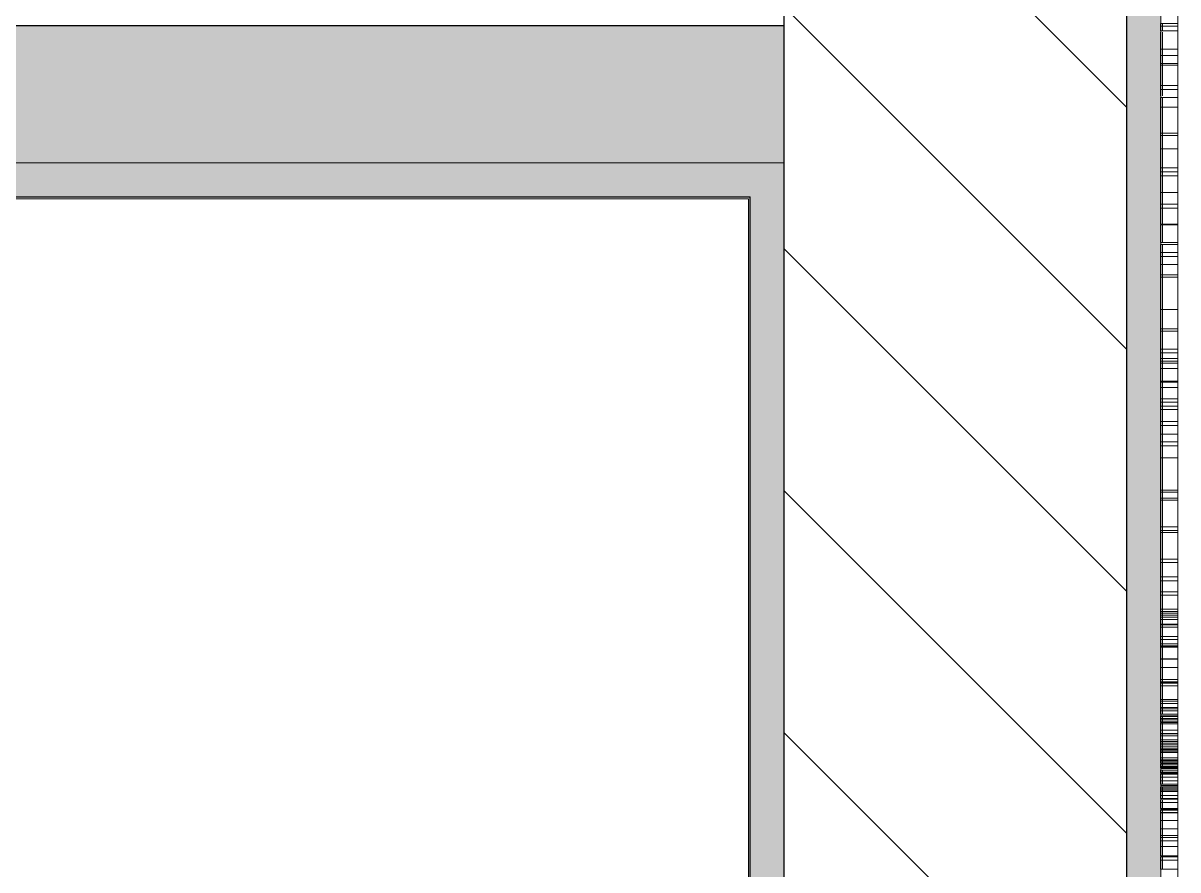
# Model space of a CAD drawing. Header units: millimetres. Extents: x 855 to 48623, y -2192 to 8255.
# Drawn here: x 14827 to 15502, y 6687 to 7182 of the extents above; entities that cross this region are included whole.
import ezdxf

# ---------------------------------------------------------------- set-up
doc = ezdxf.new("R2010")
doc.units = ezdxf.units.MM
doc.layers.add('A-WALL', color=7, linetype='Continuous', lineweight=9)
doc.layers.add('I-WALL', color=7, linetype='Continuous', lineweight=9)
for name, color, linetype, lineweight, true_color in [('A-WALL-2', 7, 'Continuous', 25, 0x3c3c3c), ('A-WALL-FNSH-1', 7, 'Continuous', 13, 0x3c3c3c), ('I-FURN-1', 7, 'Continuous', 9, 0xf0f0f0)]:
    doc.layers.add(name, color=color, linetype=linetype, lineweight=lineweight, true_color=true_color)
pattern_1 = [(0, (-15437.77, 0), (121.92, 30.48), [10.058, -81.382, 10.058, -81.382, -487.68]), (0, (-15437.77, 0), (121.92, 30.48), [-182.88, 10.058, -172.822, 10.058, -81.382, -213.36]), (0, (-15437.77, 0), (121.92, 30.48), [-457.2, 10.058, -50.902, 10.058, -142.342]), (120, (-15392.05, 15.24), (-87.356454, 90.345817), [10.058, -81.382, 10.058, -81.382, -487.68]), (120, (-15392.05, 15.24), (-87.356454, 90.345817), [-182.88, 10.058, -172.822, 10.058, -81.382, -213.36]), (120, (-15392.05, 15.24), (-87.356454, 90.345817), [-457.2, 10.058, -50.902, 10.058, -142.342]), (240, (-15376.81, 76.2), (-34.563546, -120.825817), [10.058, -81.382, 10.058, -81.382, -487.68]), (240, (-15376.81, 76.2), (-34.563546, -120.825817), [-182.88, 10.058, -172.822, 10.058, -81.382, -213.36]), (240, (-15376.81, 76.2), (-34.563546, -120.825817), [-457.2, 10.058, -50.902, 10.058, -142.342])]

# ---------------------------------------------------------------- blocks, each defined once
blk = doc.blocks.new('Надпись в вестибюле_2 - Надпись в вестибюле_2-32623903-План разверток пом_ 2_03_ Этаж 2')
at = {"layer": 'I-FURN-1'}
for p, q in [((219.18, 0), (238.02, 0)), ((238.02, 0), (219.18, 0)), ((238.02, 0), (245.26, 0)), ((245.26, 0), (238.02, 0)), ((238.02, 0), (261.64, 0)), ((261.64, 0), (238.02, 0)), ((238.02, 0), (261.64, 0)), ((261.64, 0), (238.02, 0)), ((251.28, 0), (238.02, 0)), ((238.02, 0), (254.61, 0)), ((243.33, 0), (238.02, 0)), ((238.02, 0), (245.26, 0)), ((238.02, 0), (238.02, -10)), ((238.02, 0), (238.02, -10)), ((256.62, 0), (243.33, 0)), ((243.33, 0), (243.33, -10)), ((245.26, 0), (257.76, 0)), ((245.26, 0), (245.26, -10)), ((245.86, 0), (261.64, 0)), ((261.64, 0), (245.86, 0)), ((245.86, 0), (245.86, -10)), ((261.64, 0), (251.28, 0)), ((251.28, 0), (251.28, -10)), ((254.61, 0), (261.64, 0)), ((254.61, 0), (254.61, -10)), ((261.64, 0), (256.62, 0)), ((256.62, 0), (256.62, -10)), ((257.76, 0), (261.64, 0)), ((257.76, 0), (257.76, -10)), ((261.64, 0), (266.54, 0)), ((266.54, 0), (261.64, 0)), ((261.64, 0), (270.98, 0)), ((270.98, 0), (261.64, 0)), ((261.64, 0), (270.98, 0)), ((270.98, 0), (261.64, 0)), ((270.98, 0), (261.64, 0)), ((261.64, 0), (270.98, 0)), ((270.98, 0), (261.64, 0)), ((261.64, 0), (270.98, 0)), ((270.98, 0), (261.64, 0)), ((261.64, 0), (270.98, 0)), ((261.64, 0), (261.64, -10)), ((266.54, 0), (266.54, -10)), ((270.98, 0), (272.52, 0)), ((272.52, 0), (270.98, 0)), ((283.53, 0), (270.98, 0)), ((270.98, 0), (286.76, 0)), ((272.52, 0), (270.98, 0)), ((270.98, 0), (272.52, 0)), ((270.98, -10), (270.98, 0)), ((271.25, 0), (272.52, 0)), ((272.52, 0), (271.25, 0)), ((271.25, 0), (272.52, 0)), ((272.52, 0), (271.25, 0)), ((272.52, 0), (271.25, 0)), ((271.25, 0), (272.52, 0)), ((271.25, 0), (271.25, -10)), ((272.52, 0), (277.14, 0)), ((272.52, 0), (272.52, -10)), ((272.8, 0), (272.8, -10)), ((273.01, -10), (273.01, 0)), ((273.13, 0), (273.13, -10)), ((273.53, 0), (286.76, 0)), ((286.76, 0), (273.53, 0)), ((273.53, 0), (286.76, 0)), ((286.76, 0), (273.53, 0)), ((286.76, 0), (273.53, 0)), ((273.53, 0), (289.82, 0)), ((286.76, 0), (273.53, 0)), ((273.53, 0), (286.76, 0)), ((273.53, 0), (273.53, -10)), ((281.19, 0), (273.53, 0)), ((273.53, 0), (273.53, -10)), ((277.13, 0), (277.13, -10)), ((279.11, 0), (277.14, 0)), ((277.14, 0), (279.36, 0)), ((277.14, 0), (284.35, 0)), ((277.14, 0), (277.14, -10)), ((279.11, 0), (279.11, -10)), ((280.83, 0), (279.36, 0)), ((279.36, 0), (286.05, 0)), ((279.36, 0), (279.36, -10)), ((289.82, 0), (281.19, 0)), ((281.19, 0), (281.19, -10)), ((283.53, -10), (283.53, 0)), ((289.82, 0), (284.35, 0)), ((284.35, 0), (293.63, 0)), ((284.35, 0), (284.35, -10)), ((285.02, 0), (285.02, -10)), ((286.05, 0), (286.05, -10)), ((286.76, 0), (289.82, 0)), ((286.76, 0), (286.76, -10)), ((289.82, 0), (286.83, 0)), ((286.83, 0), (286.83, -10)), ((286.97, 0), (289.82, 0)), ((289.82, 0), (286.97, 0)), ((289.82, 0), (286.97, 0)), ((286.97, 0), (289.82, 0)), ((286.97, 0), (286.97, -10)), ((287.74, 0), (289.82, 0)), ((287.74, 0), (289.82, 0)), ((289.82, 0), (287.74, 0)), ((287.74, 0), (287.74, -10)), ((287.74, 0), (287.74, -10)), ((289.82, 0), (293.63, 0)), ((289.82, 0), (293.63, 0)), ((293.63, 0), (289.82, 0)), ((289.82, 0), (293.63, 0)), ((293.63, 0), (289.82, 0)), ((293.63, 0), (289.82, 0)), ((289.82, 0), (293.63, 0)), ((293.63, 0), (289.82, 0)), ((289.82, 0), (293.63, 0)), ((293.63, 0), (289.82, 0)), ((289.82, 0), (293.63, 0)), ((293.63, 0), (289.82, 0)), ((291.81, 0), (289.82, 0)), ((289.82, 0), (293.63, 0)), ((289.82, 0), (289.82, -10)), ((297.78, 0), (291.81, 0)), ((291.81, 0), (291.81, -10)), ((293.63, 0), (323.77, 0)), ((293.63, 0), (293.63, -10)), ((293.68, 0), (293.68, -10)), ((302.03, 0), (293.99, 0)), ((293.99, 0), (302.03, 0)), ((293.99, 0), (306.21, 0)), ((293.99, 0), (293.99, -10)), ((294.18, 0), (296.86, 0)), ((294.18, 0), (299.57, 0)), ((299.57, 0), (294.18, 0)), ((294.18, 0), (311.26, 0)), ((298.25, 0), (294.18, 0)), ((294.18, 0), (300.08, 0)), ((294.18, 0), (294.18, -10)), ((312.74, 0), (294.18, 0)), ((294.18, 0), (294.18, -10)), ((312.57, 0), (294.65, 0)), ((294.65, 0), (294.65, -10)), ((294.72, 0), (294.72, -10)), ((295.97, 0), (295.97, -10)), ((296.86, 0), (299.57, 0)), ((299.57, 0), (296.86, 0)), ((296.86, 0), (296.86, -10)), ((297.39, 0), (299.57, 0)), ((297.39, 0), (297.39, -10)), ((308.06, 0), (297.78, 0)), ((297.78, 0), (297.78, -10)), ((306.21, 0), (298.25, 0)), ((298.25, 0), (298.25, -10)), ((299.57, 0), (299.57, -10)), ((299.57, 0), (299.57, -10)), ((300.08, 0), (306.21, 0)), ((300.08, 0), (306.21, 0)), ((306.21, 0), (300.08, 0)), ((312.74, 0), (300.08, 0)), ((300.08, 0), (312.74, 0)), ((300.08, 0), (309.97, 0)), ((300.08, 0), (300.08, -10)), ((306.21, 0), (300.77, 0)), ((300.77, 0), (300.77, -10)), ((301.65, 0), (301.65, -10)), ((302.03, 0), (312.74, 0)), ((302.03, 0), (302.03, -10)), ((312.74, 0), (303.14, 0)), ((303.14, 0), (303.14, -10)), ((306.21, 0), (327.71, 0)), ((306.21, 0), (306.21, -10)), ((306.58, 0), (311.26, 0)), ((306.58, 0), (306.58, -10)), ((306.58, 0), (306.58, -10)), ((312.74, 0), (307.18, 0)), ((307.18, 0), (307.18, -10)), ((311.26, 0), (307.33, 0)), ((307.33, 0), (307.33, -10)), ((308.02, 0), (308.02, -10)), ((322.96, 0), (308.06, 0)), ((308.06, 0), (308.06, -10)), ((308.92, 0), (308.92, -10)), ((309.97, 0), (312.74, 0)), ((309.97, 0), (309.97, -10)), ((311.26, 0), (312.74, 0)), ((311.26, 0), (311.26, -10)), ((311.42, 0), (312.74, 0)), ((312.74, 0), (311.42, 0)), ((311.42, 0), (311.42, -10)), ((312.57, 0), (312.57, -10)), ((312.74, 0), (323.77, 0)), ((317.42, 0), (312.74, 0)), ((323.77, 0), (312.74, 0)), ((312.74, 0), (323.77, 0)), ((323.77, 0), (312.74, 0)), ((312.74, 0), (323.77, 0)), ((312.74, 0), (316.06, 0)), ((317.3, 0), (312.74, 0)), ((312.74, 0), (312.74, -10)), ((323.77, 0), (313.71, 0)), ((313.71, 0), (313.71, -10)), ((316.06, 0), (323.77, 0)), ((316.06, -10), (316.06, 0)), ((327.25, 0), (317.3, 0)), ((317.3, 0), (317.3, -10)), ((323.77, 0), (317.42, 0)), ((317.42, 0), (317.42, -10)), ((319.35, 0), (319.35, -10)), ((322.96, 0), (322.96, -10)), ((323.77, 0), (388.7, 0)), ((369.87, 0), (323.77, 0)), ((323.77, 0), (323.77, -10)), ((324.22, 0), (327.71, 0)), ((327.71, 0), (324.22, 0)), ((332.54, 0), (324.22, 0)), ((324.22, 0), (332.54, 0)), ((324.22, 0), (332.54, 0)), ((326.2, 0), (324.22, 0)), ((324.22, 0), (332.54, 0)), ((332.54, 0), (324.22, 0)), ((324.22, 0), (324.22, -10)), ((325.37, 0), (325.37, -10)), ((332.54, 0), (326.2, 0)), ((326.2, 0), (326.2, -10)), ((327.25, 0), (327.25, -10)), ((336.21, 0), (327.71, 0)), ((327.71, 0), (369.87, 0)), ((327.71, 0), (327.71, -10)), ((328.69, 0), (332.54, 0)), ((330.71, 0), (328.69, 0)), ((328.69, 0), (328.69, -10)), ((332.54, 0), (330.71, 0)), ((330.71, 0), (330.71, -10)), ((331.85, 0), (331.85, -10)), ((332.54, 0), (334.9, 0)), ((334.9, 0), (332.54, 0)), ((334.9, 0), (332.54, 0)), ((332.54, 0), (334.9, 0)), ((332.54, 0), (334.9, 0)), ((334.9, 0), (332.54, 0)), ((332.54, 0), (332.54, -10)), ((334.9, 0), (337.18, 0)), ((337.18, 0), (334.9, 0)), ((349.01, 0), (334.9, 0)), ((334.9, 0), (360.79, 0)), ((334.9, 0), (334.9, -10)), ((347.13, 0), (336.21, 0)), ((336.21, 0), (336.21, -10)), ((337.18, 0), (347.62, 0)), ((346.88, 0), (337.18, 0)), ((337.18, 0), (356.02, 0)), ((356.02, 0), (337.18, 0)), ((337.18, -10), (337.18, 0)), ((337.18, 0), (337.18, -10)), ((345.34, 0), (345.34, -10)), ((346.88, 0), (346.88, -10)), ((369.87, 0), (347.13, 0)), ((347.13, 0), (347.13, -10)), ((347.21, 0), (347.21, -10)), ((347.62, 0), (360.79, 0)), ((360.79, 0), (347.62, 0)), ((347.62, 0), (347.62, -10)), ((360.79, 0), (349.01, 0)), ((349.01, -10), (349.01, 0)), ((349.01, 0), (349.01, -10)), ((356.02, 0), (360.79, 0)), ((360.79, 0), (356.02, 0)), ((356.02, 0), (356.02, -10)), ((356.02, 0), (356.02, -10)), ((356.02, 0), (356.02, -10)), ((356.02, 0), (356.02, -10)), ((360.79, 0), (368.27, 0)), ((360.79, 0), (369.87, 0)), ((369.87, 0), (360.79, 0)), ((360.79, 0), (369.87, 0)), ((367.85, 0), (360.79, 0)), ((360.79, 0), (369.87, 0)), ((369.87, 0), (360.79, 0)), ((360.79, -10), (360.79, 0)), ((360.79, 0), (360.79, -10)), ((369.87, 0), (360.92, 0)), ((360.92, 0), (360.92, -10)), ((361.06, 0), (361.06, -10)), ((369.87, 0), (367.85, 0)), ((367.85, 0), (367.85, -10)), ((367.85, 0), (367.85, -10)), ((368.27, 0), (369.87, 0)), ((368.27, 0), (368.27, -10)), ((368.74, 0), (368.74, -10)), ((369.87, 0), (385.35, 0)), ((372.34, 0), (369.87, 0)), ((369.87, 0), (388.7, 0)), ((388.7, 0), (369.87, 0)), ((369.87, 0), (388.7, 0)), ((388.7, 0), (369.87, 0)), ((369.87, 0), (379.63, 0)), ((380.99, 0), (369.87, 0)), ((388.7, 0), (369.87, 0)), ((369.87, 0), (369.87, -10)), ((369.87, 0), (369.87, -10)), ((369.87, -10), (369.87, 0)), ((369.87, 0), (369.87, -10)), ((381.26, 0), (372.34, 0)), ((372.34, 0), (372.34, -10)), ((374.16, 0), (374.16, -10)), ((379.63, 0), (388.7, 0)), ((379.63, 0), (379.63, -10)), ((379.63, 0), (379.63, -10)), ((388.7, 0), (380.99, 0)), ((380.99, 0), (380.99, -10)), ((387.79, 0), (381.26, 0)), ((381.26, 0), (381.26, -10)), ((384.05, 0), (384.05, -10)), ((385.35, 0), (388.7, 0)), ((385.35, 0), (385.35, -10)), ((386.65, 0), (386.65, -10)), ((387.79, 0), (387.79, -10)), ((388.7, 0), (398.31, 0)), ((406.63, 0), (388.7, 0)), ((388.7, 0), (417.29, 0)), ((417.29, 0), (388.7, 0)), ((388.7, 0), (417.29, 0)), ((417.29, 0), (388.7, 0)), ((388.7, 0), (419.31, 0)), ((419.31, 0), (388.7, 0)), ((388.7, 0), (388.7, -10)), ((388.7, 0), (388.7, -10)), ((388.8, 0), (390.15, 0)), ((390.15, 0), (403.97, 0)), ((390.15, -10), (390.15, 0)), ((398.31, 0), (406.63, 0)), ((398.31, 0), (398.31, -10)), ((400.29, 0), (400.29, -10)), ((406.63, 0), (406.63, -10)), ((408.98, 0), (408.98, -10)), ((417.29, 0), (419.31, 0)), ((419.31, 0), (417.29, 0)), ((417.29, 0), (417.29, -10)), ((417.29, 0), (417.29, -10)), ((419.31, 0), (436.07, 0)), ((436.07, 0), (419.31, 0)), ((419.31, 0), (458.5, 0)), ((459.68, 0), (419.31, 0)), ((419.31, 0), (438.15, 0)), ((584.12, 0), (419.31, 0)), ((419.31, 0), (419.31, -10)), ((419.31, 0), (419.31, -10)), ((434.88, 0), (454.91, 0)), ((434.88, -10), (434.88, 0)), ((434.88, 0), (434.88, -10)), ((436.07, 0), (454.91, 0)), ((454.91, 0), (436.07, 0)), ((436.07, 0), (436.07, -10)), ((436.07, 0), (436.07, -10)), ((436.07, 0), (436.07, -10)), ((436.07, 0), (436.07, -10)), ((438.15, 0), (492.3, 0)), ((438.15, 0), (438.15, -10)), ((438.15, 0), (438.15, -10)), ((454.91, 0), (453.72, 0)), ((453.72, 0), (453.72, -10)), ((453.72, 0), (453.72, -10)), ((454.91, 0), (478.52, 0)), ((478.52, 0), (454.91, 0)), ((454.91, 0), (454.91, -10)), ((454.91, 0), (454.91, -10)), ((458.5, 0), (478.52, 0)), ((458.5, 0), (458.5, -10)), ((478.52, 0), (459.68, 0)), ((459.68, 0), (459.68, -10)), ((459.68, 0), (459.68, -10)), ((478.52, 0), (485.57, 0)), ((485.57, 0), (478.52, 0)), ((478.52, 0), (478.52, -10)), ((478.52, 0), (478.52, -10)), ((485.57, 0), (487.87, 0)), ((487.87, 0), (485.57, 0)), ((497.35, 0), (485.57, 0)), ((485.57, 0), (497.35, 0)), ((485.57, 0), (485.57, -10)), ((485.57, 0), (485.57, -10)), ((487.87, 0), (497.35, 0)), ((497.35, 0), (487.87, 0)), ((487.87, 0), (497.35, 0)), ((497.35, 0), (487.87, 0)), ((487.87, -10), (487.87, 0)), ((487.87, 0), (487.87, -10)), ((492.3, 0), (511.14, 0)), ((492.3, -10), (492.3, 0)), ((492.3, 0), (492.3, -10)), ((497.35, 0), (506.7, 0)), ((506.7, 0), (497.35, 0)), ((497.35, 0), (584.12, 0)), ((506.7, 0), (497.35, 0)), ((535.01, 0), (497.35, 0)), ((497.35, 0), (584.12, 0)), ((512.99, 0), (497.35, 0)), ((497.35, 0), (499.71, 0)), ((497.35, 0), (497.35, -10)), ((499.71, 0), (508.72, 0)), ((499.71, 0), (499.71, -10)), ((506.7, 0), (552.6, 0)), ((533.77, 0), (506.7, 0)), ((584.12, 0), (506.7, 0)), ((506.7, 0), (584.12, 0)), ((584.12, 0), (506.7, 0)), ((506.7, 0), (584.12, 0)), ((584.12, 0), (506.7, 0)), ((506.7, 0), (506.7, -10)), ((506.7, 0), (506.7, -10)), ((506.7, 0), (506.7, -10)), ((506.7, 0), (506.7, -10)), ((508.72, 0), (519.63, 0)), ((508.72, 0), (508.72, -10)), ((511.14, 0), (565.29, 0)), ((511.14, 0), (511.14, -10)), ((511.14, 0), (511.14, -10)), ((522.79, 0), (512.99, 0)), ((512.99, 0), (512.99, -10)), ((519.63, 0), (523.25, 0)), ((519.63, 0), (519.63, -10)), ((522.79, 0), (522.79, -10)), ((523.25, 0), (584.12, 0)), ((530.72, 0), (523.25, 0)), ((523.25, -10), (523.25, 0)), ((523.25, 0), (523.25, -10)), ((536.51, 0), (530.72, 0)), ((530.72, 0), (530.72, -10)), ((533.77, 0), (533.77, -10)), ((533.77, 0), (533.77, -10)), ((553.85, 0), (535.01, 0)), ((535.01, -10), (535.01, 0)), ((535.01, 0), (535.01, -10)), ((539.9, 0), (536.51, 0)), ((536.51, 0), (536.51, -10)), ((542.09, 0), (539.9, 0)), ((539.9, 0), (539.9, -10)), ((584.12, 0), (542.09, 0)), ((542.09, 0), (542.09, -10)), ((542.09, 0), (542.09, -10)), ((552.6, 0), (552.6, -10)), ((552.6, 0), (552.6, -10)), ((584.12, 0), (553.85, 0)), ((553.85, 0), (553.85, -10)), ((553.85, 0), (553.85, -10)), ((565.29, 0), (584.12, 0)), ((565.29, 0), (565.29, -10)), ((565.29, 0), (565.29, -10)), ((584.12, 0), (596.17, 0)), ((596.17, 0), (584.12, 0)), ((584.12, 0), (591.47, 0)), ((591.47, 0), (584.12, 0)), ((584.12, 0), (591.47, 0)), ((591.47, 0), (584.12, 0)), ((584.12, 0), (603.29, 0)), ((603.29, 0), (584.12, 0)), ((584.12, 0), (614.73, 0)), ((596.24, 0), (584.12, 0)), ((584.12, 0), (584.12, -10)), ((584.12, 0), (584.12, -10)), ((585.57, 0), (591.47, 0)), ((585.57, 0), (585.57, -10)), ((585.57, 0), (585.57, -10)), ((591.47, 0), (596.17, 0)), ((591.47, 0), (596.17, 0)), ((596.17, 0), (591.47, 0)), ((591.47, 0), (591.47, -10)), ((591.47, 0), (591.47, -10)), ((596.17, 0), (598.53, 0)), ((596.17, 0), (598.53, 0)), ((598.53, 0), (596.17, 0)), ((596.17, 0), (596.17, -10)), ((596.17, 0), (596.17, -10)), ((614.73, 0), (596.24, 0)), ((596.24, 0), (596.24, -10)), ((596.24, 0), (596.24, -10)), ((598.53, 0), (603.29, 0)), ((598.53, 0), (598.53, -10)), ((598.53, 0), (598.53, -10)), ((603.29, 0), (614.73, 0)), ((603.29, 0), (603.29, -10)), ((603.29, 0), (603.29, -10)), ((614.73, 0), (604.4, 0)), ((604.4, 0), (614.73, 0)), ((614.73, 0), (604.4, 0)), ((604.4, 0), (604.4, -10)), ((604.4, 0), (604.4, -10)), ((604.4, 0), (604.4, -10)), ((604.4, 0), (604.4, -10)), ((614.73, 0), (633.57, 0)), ((633.57, 0), (614.73, 0)), ((614.73, 0), (614.73, -10)), ((614.73, 0), (614.73, -10)), ((615.07, 0), (624.48, 0)), ((624.48, 0), (615.07, 0)), ((615.07, 0), (624.48, 0)), ((624.48, 0), (615.07, 0)), ((615.07, 0), (615.07, -10)), ((615.07, 0), (615.07, -10)), ((624.48, 0), (626.78, 0)), ((626.78, 0), (624.48, 0)), ((624.48, 0), (626.78, 0)), ((626.78, 0), (624.48, 0)), ((624.48, 0), (648.04, 0)), ((643.32, 0), (624.48, 0)), ((624.48, -10), (624.48, 0)), ((624.48, 0), (624.48, -10)), ((626.78, 0), (643.32, 0)), ((643.32, 0), (626.78, 0)), ((626.78, 0), (643.32, 0)), ((643.32, 0), (626.78, 0)), ((626.78, 0), (643.32, 0)), ((643.32, 0), (626.78, 0)), ((626.78, -10), (626.78, 0)), ((626.78, 0), (626.78, -10)), ((633.57, 0), (713.62, 0)), ((713.62, 0), (633.57, 0)), ((633.57, -10), (633.57, 0)), ((633.57, 0), (633.57, -10)), ((633.57, 0), (633.57, -10)), ((633.57, 0), (633.57, -10)), ((643.32, 0), (648.04, 0)), ((648.04, 0), (643.32, 0)), ((643.32, 0), (648.04, 0)), ((648.04, 0), (643.32, 0)), ((643.32, 0), (648.04, 0)), ((645.62, 0), (643.32, 0)), ((648.04, 0), (643.32, 0)), ((643.32, 0), (648.04, 0)), ((648.04, 0), (643.32, 0)), ((643.32, 0), (648.04, 0)), ((648.04, 0), (643.32, 0)), ((643.32, 0), (643.32, -10)), ((643.32, 0), (643.32, -10)), ((643.32, 0), (643.32, -10)), ((643.32, 0), (643.32, -10)), ((648.04, 0), (645.62, 0)), ((645.62, 0), (645.62, -10)), ((645.62, 0), (645.62, -10)), ((648.04, 0), (693.87, 0)), ((693.87, 0), (648.04, 0)), ((648.04, 0), (689.16, 0)), ((689.16, 0), (648.04, 0)), ((648.04, 0), (659.19, 0)), ((683.47, 0), (648.04, 0)), ((648.04, 0), (732.45, 0)), ((732.45, 0), (648.04, 0)), ((648.04, 0), (728.08, 0)), ((728.08, 0), (648.04, 0)), ((648.04, 0), (727.24, 0)), ((727.24, 0), (648.04, 0)), ((648.04, 0), (666.87, 0)), ((668.23, 0), (648.04, 0)), ((648.04, 0), (648.04, -10)), ((648.04, 0), (648.04, -10)), ((659.19, 0), (690.02, 0)), ((659.19, 0), (659.19, -10)), ((666.87, 0), (732.45, 0)), ((666.87, 0), (666.87, -10)), ((666.87, 0), (666.87, -10)), ((732.45, 0), (668.23, 0)), ((668.23, 0), (668.23, -10)), ((709, 0), (683.47, 0)), ((683.47, 0), (683.47, -10)), ((689.16, 0), (689.16, -10)), ((689.16, 0), (689.16, -10)), ((690.02, 0), (696.24, 0)), ((693.87, 0), (693.87, -10)), ((693.87, 0), (693.87, -10)), ((696.22, -10), (696.22, 0)), ((696.22, 0), (696.22, -10)), ((696.24, 0), (702.97, 0)), ((696.24, 0), (696.24, -10)), ((702.97, 0), (727.24, 0)), ((708, 0), (708, -10)), ((727.24, 0), (709, 0)), ((709, 0), (709, -10)), ((713.62, 0), (732.45, 0)), ((732.45, 0), (713.62, 0)), ((713.62, 0), (713.62, -10)), ((713.62, 0), (713.62, -10)), ((713.62, 0), (713.62, -10)), ((713.62, 0), (713.62, -10)), ((727.24, 0), (717.41, 0)), ((717.41, 0), (727.24, 0)), ((717.41, 0), (717.41, -10)), ((732.45, 0), (728.08, 0)), ((728.08, 0), (732.45, 0)), ((728.08, 0), (732.45, 0)), ((732.45, 0), (728.08, 0)), ((728.08, 0), (732.45, 0)), ((732.45, 0), (728.08, 0)), ((728.08, 0), (728.08, -10)), ((728.08, 0), (728.08, -10)), ((730.92, -10), (730.92, 0)), ((732.45, 0), (745.75, 0)), ((746.92, 0), (732.45, 0)), ((732.45, 0), (732.45, -10)), ((732.45, 0), (732.45, -10)), ((219.18, -10), (238.02, -10)), ((238.02, -10), (219.18, -10)), ((238.02, -10), (245.26, -10)), ((245.26, -10), (238.02, -10)), ((238.02, -10), (261.64, -10)), ((261.64, -10), (238.02, -10)), ((238.02, -10), (261.64, -10)), ((261.64, -10), (238.02, -10)), ((245.26, -10), (238.02, -10)), ((238.02, -10), (243.33, -10)), ((254.61, -10), (238.02, -10)), ((238.02, -10), (251.28, -10)), ((243.33, -10), (256.62, -10)), ((257.76, -10), (245.26, -10)), ((245.86, -10), (261.64, -10)), ((261.64, -10), (245.86, -10)), ((251.28, -10), (261.64, -10)), ((261.64, -10), (254.61, -10)), ((256.62, -10), (261.64, -10)), ((261.64, -10), (257.76, -10)), ((261.64, -10), (266.54, -10)), ((266.54, -10), (261.64, -10)), ((261.64, -10), (270.98, -10)), ((270.98, -10), (261.64, -10)), ((261.64, -10), (270.98, -10)), ((270.98, -10), (261.64, -10)), ((270.98, -10), (261.64, -10)), ((261.64, -10), (270.98, -10)), ((270.98, -10), (261.64, -10)), ((261.64, -10), (270.98, -10)), ((270.98, -10), (261.64, -10)), ((261.64, -10), (270.98, -10)), ((270.98, -10), (272.52, -10)), ((272.52, -10), (270.98, -10)), ((272.52, -10), (270.98, -10)), ((270.98, -10), (272.52, -10)), ((286.76, -10), (270.98, -10)), ((270.98, -10), (283.53, -10)), ((271.25, -10), (272.52, -10)), ((272.52, -10), (271.25, -10)), ((271.25, -10), (272.52, -10)), ((272.52, -10), (271.25, -10)), ((272.52, -10), (271.25, -10)), ((271.25, -10), (272.52, -10)), ((277.14, -10), (272.52, -10)), ((273.53, -10), (286.76, -10)), ((286.76, -10), (273.53, -10)), ((273.53, -10), (286.76, -10)), ((286.76, -10), (273.53, -10)), ((286.76, -10), (273.53, -10)), ((273.53, -10), (286.76, -10)), ((289.82, -10), (273.53, -10)), ((273.53, -10), (286.76, -10)), ((273.53, -10), (281.19, -10)), ((279.36, -10), (277.14, -10)), ((277.14, -10), (279.11, -10)), ((284.35, -10), (277.14, -10)), ((286.05, -10), (279.36, -10)), ((279.36, -10), (284.35, -10)), ((281.19, -10), (289.82, -10)), ((293.63, -10), (284.35, -10)), ((284.35, -10), (289.82, -10)), ((289.82, -10), (286.76, -10)), ((286.83, -10), (289.82, -10)), ((286.97, -10), (289.82, -10)), ((289.82, -10), (286.97, -10)), ((289.82, -10), (286.97, -10)), ((286.97, -10), (289.82, -10)), ((289.82, -10), (287.74, -10)), ((287.74, -10), (289.82, -10)), ((287.74, -10), (289.82, -10)), ((289.82, -10), (287.74, -10)), ((293.63, -10), (289.82, -10)), ((289.82, -10), (293.63, -10)), ((289.82, -10), (293.63, -10)), ((293.63, -10), (289.82, -10)), ((289.82, -10), (293.63, -10)), ((293.63, -10), (289.82, -10)), ((293.63, -10), (289.82, -10)), ((289.82, -10), (293.63, -10)), ((293.63, -10), (289.82, -10)), ((289.82, -10), (293.63, -10)), ((293.63, -10), (289.82, -10)), ((289.82, -10), (291.81, -10)), ((289.82, -10), (293.63, -10)), ((293.63, -10), (289.82, -10)), ((289.82, -10), (293.63, -10)), ((291.81, -10), (297.78, -10)), ((323.77, -10), (293.63, -10)), ((306.21, -10), (293.99, -10)), ((302.03, -10), (293.99, -10)), ((293.99, -10), (302.03, -10)), ((296.86, -10), (294.18, -10)), ((294.18, -10), (299.57, -10)), ((299.57, -10), (294.18, -10)), ((300.08, -10), (294.18, -10)), ((294.18, -10), (298.25, -10)), ((311.26, -10), (294.18, -10)), ((294.18, -10), (312.74, -10)), ((294.65, -10), (312.57, -10)), ((294.72, -10), (295.97, -10)), ((296.86, -10), (299.57, -10)), ((299.57, -10), (296.86, -10)), ((299.57, -10), (297.39, -10)), ((297.39, -10), (299.57, -10)), ((297.78, -10), (308.06, -10)), ((298.25, -10), (306.21, -10)), ((301.65, -10), (300.08, -10)), ((306.21, -10), (300.08, -10)), ((300.08, -10), (301.65, -10)), ((300.08, -10), (306.21, -10)), ((306.21, -10), (300.08, -10)), ((312.74, -10), (300.08, -10)), ((300.08, -10), (312.74, -10)), ((309.97, -10), (300.08, -10)), ((300.77, -10), (306.21, -10)), ((306.21, -10), (302.03, -10)), ((302.03, -10), (306.21, -10)), ((312.74, -10), (302.03, -10)), ((303.14, -10), (312.74, -10)), ((327.71, -10), (306.21, -10)), ((308.92, -10), (306.58, -10)), ((311.26, -10), (306.58, -10)), ((306.58, -10), (308.02, -10)), ((307.18, -10), (312.74, -10)), ((307.33, -10), (311.26, -10)), ((308.06, -10), (322.96, -10)), ((311.26, -10), (309.97, -10)), ((309.97, -10), (311.26, -10)), ((312.74, -10), (309.97, -10)), ((312.74, -10), (311.26, -10)), ((312.74, -10), (311.42, -10)), ((311.42, -10), (312.74, -10)), ((312.74, -10), (311.42, -10)), ((311.42, -10), (312.74, -10)), ((319.35, -10), (312.74, -10)), ((312.74, -10), (317.42, -10)), ((323.77, -10), (312.74, -10)), ((312.74, -10), (323.77, -10)), ((323.77, -10), (312.74, -10)), ((312.74, -10), (323.77, -10)), ((316.06, -10), (312.74, -10)), ((323.77, -10), (312.74, -10)), ((312.74, -10), (323.77, -10)), ((312.74, -10), (317.3, -10)), ((313.71, -10), (323.77, -10)), ((323.77, -10), (316.06, -10)), ((317.3, -10), (327.25, -10)), ((317.42, -10), (323.77, -10)), ((323.77, -10), (319.35, -10)), ((323.77, -10), (369.87, -10)), ((388.7, -10), (323.77, -10)), ((327.71, -10), (324.22, -10)), ((324.22, -10), (327.71, -10)), ((327.71, -10), (324.22, -10)), ((332.54, -10), (324.22, -10)), ((324.22, -10), (332.54, -10)), ((324.22, -10), (332.54, -10)), ((332.54, -10), (324.22, -10)), ((324.22, -10), (326.2, -10)), ((332.54, -10), (324.22, -10)), ((325.37, -10), (327.71, -10)), ((326.2, -10), (332.54, -10)), ((369.87, -10), (327.71, -10)), ((327.71, -10), (336.21, -10)), ((331.85, -10), (328.69, -10)), ((328.69, -10), (330.71, -10)), ((332.54, -10), (328.69, -10)), ((328.69, -10), (331.85, -10)), ((330.71, -10), (332.54, -10)), ((334.9, -10), (332.54, -10)), ((332.54, -10), (334.9, -10)), ((334.9, -10), (332.54, -10)), ((332.54, -10), (334.9, -10)), ((334.9, -10), (332.54, -10)), ((332.54, -10), (334.9, -10)), ((332.54, -10), (334.9, -10)), ((334.9, -10), (332.54, -10)), ((337.18, -10), (334.9, -10)), ((334.9, -10), (337.18, -10)), ((337.18, -10), (334.9, -10)), ((334.9, -10), (337.18, -10)), ((360.79, -10), (334.9, -10)), ((334.9, -10), (349.01, -10)), ((336.21, -10), (347.13, -10)), ((345.34, -10), (337.18, -10)), ((337.18, -10), (346.88, -10)), ((347.62, -10), (337.18, -10)), ((337.18, -10), (347.21, -10)), ((337.18, -10), (356.02, -10)), ((356.02, -10), (337.18, -10)), ((360.79, -10), (345.34, -10)), ((347.13, -10), (369.87, -10)), ((347.62, -10), (360.79, -10)), ((360.79, -10), (347.62, -10)), ((347.62, -10), (360.79, -10)), ((349.01, -10), (360.79, -10)), ((356.02, -10), (360.79, -10)), ((360.79, -10), (356.02, -10)), ((368.27, -10), (360.79, -10)), ((360.79, -10), (369.87, -10)), ((369.87, -10), (360.79, -10)), ((360.79, -10), (367.85, -10)), ((369.87, -10), (360.79, -10)), ((360.79, -10), (369.87, -10)), ((369.87, -10), (360.79, -10)), ((360.92, -10), (369.87, -10)), ((369.87, -10), (361.06, -10)), ((361.06, -10), (368.27, -10)), ((367.85, -10), (369.87, -10)), ((369.87, -10), (368.27, -10)), ((374.16, -10), (369.87, -10)), ((369.87, -10), (372.34, -10)), ((385.35, -10), (369.87, -10)), ((369.87, -10), (386.65, -10)), ((369.87, -10), (388.7, -10)), ((388.7, -10), (369.87, -10)), ((369.87, -10), (388.7, -10)), ((388.7, -10), (369.87, -10)), ((369.87, -10), (380.99, -10)), ((379.63, -10), (369.87, -10)), ((369.87, -10), (388.7, -10)), ((372.34, -10), (381.26, -10)), ((384.05, -10), (374.16, -10)), ((388.7, -10), (379.63, -10)), ((380.99, -10), (388.7, -10)), ((381.26, -10), (387.79, -10)), ((388.7, -10), (384.05, -10)), ((388.7, -10), (385.35, -10)), ((386.65, -10), (388.7, -10)), ((390.15, -10), (388.7, -10)), ((388.7, -10), (406.63, -10)), ((398.31, -10), (388.7, -10)), ((388.7, -10), (400.29, -10)), ((388.7, -10), (417.29, -10)), ((417.29, -10), (388.7, -10)), ((388.7, -10), (417.29, -10)), ((417.29, -10), (388.7, -10)), ((388.7, -10), (419.31, -10)), ((419.31, -10), (388.7, -10)), ((406.63, -10), (390.15, -10)), ((406.63, -10), (398.31, -10)), ((400.29, -10), (406.63, -10)), ((406.63, -10), (408.98, -10)), ((408.98, -10), (406.63, -10)), ((417.29, -10), (419.31, -10)), ((419.31, -10), (417.29, -10)), ((419.31, -10), (436.07, -10)), ((436.07, -10), (419.31, -10)), ((419.31, -10), (459.68, -10)), ((458.5, -10), (419.31, -10)), ((419.31, -10), (584.12, -10)), ((438.15, -10), (419.31, -10)), ((434.88, -10), (453.72, -10)), ((454.91, -10), (434.88, -10)), ((436.07, -10), (454.91, -10)), ((454.91, -10), (436.07, -10)), ((492.3, -10), (438.15, -10)), ((453.72, -10), (454.91, -10)), ((454.91, -10), (478.52, -10)), ((478.52, -10), (454.91, -10)), ((478.52, -10), (458.5, -10)), ((459.68, -10), (478.52, -10)), ((478.52, -10), (485.57, -10)), ((485.57, -10), (478.52, -10)), ((485.57, -10), (487.87, -10)), ((487.87, -10), (485.57, -10)), ((497.35, -10), (485.57, -10)), ((485.57, -10), (497.35, -10)), ((487.87, -10), (497.35, -10)), ((497.35, -10), (487.87, -10)), ((487.87, -10), (497.35, -10)), ((497.35, -10), (487.87, -10)), ((511.14, -10), (492.3, -10)), ((497.35, -10), (506.7, -10)), ((506.7, -10), (497.35, -10)), ((497.35, -10), (506.7, -10)), ((584.12, -10), (497.35, -10)), ((584.12, -10), (497.35, -10)), ((497.35, -10), (535.01, -10)), ((499.71, -10), (497.35, -10)), ((497.35, -10), (512.99, -10)), ((508.72, -10), (499.71, -10)), ((506.7, -10), (533.77, -10)), ((552.6, -10), (506.7, -10)), ((506.7, -10), (584.12, -10)), ((584.12, -10), (506.7, -10)), ((506.7, -10), (584.12, -10)), ((584.12, -10), (506.7, -10)), ((506.7, -10), (584.12, -10)), ((519.63, -10), (508.72, -10)), ((565.29, -10), (511.14, -10)), ((512.99, -10), (522.79, -10)), ((523.25, -10), (519.63, -10)), ((523.25, -10), (530.72, -10)), ((584.12, -10), (523.25, -10)), ((530.72, -10), (536.51, -10)), ((533.77, -10), (552.6, -10)), ((535.01, -10), (553.85, -10)), ((536.51, -10), (539.9, -10)), ((539.9, -10), (542.09, -10)), ((542.09, -10), (584.12, -10)), ((553.85, -10), (584.12, -10)), ((584.12, -10), (565.29, -10)), ((584.12, -10), (591.47, -10)), ((591.47, -10), (584.12, -10)), ((584.12, -10), (591.47, -10)), ((591.47, -10), (584.12, -10)), ((584.12, -10), (596.17, -10)), ((596.17, -10), (584.12, -10)), ((584.12, -10), (603.29, -10)), ((603.29, -10), (584.12, -10)), ((584.12, -10), (596.24, -10)), ((614.73, -10), (584.12, -10)), ((585.57, -10), (591.47, -10)), ((591.47, -10), (585.57, -10)), ((591.47, -10), (596.17, -10)), ((596.17, -10), (591.47, -10)), ((591.47, -10), (596.17, -10)), ((596.17, -10), (591.47, -10)), ((596.17, -10), (598.53, -10)), ((598.53, -10), (596.17, -10)), ((596.17, -10), (598.53, -10)), ((598.53, -10), (596.17, -10)), ((596.24, -10), (614.73, -10)), ((598.53, -10), (603.29, -10)), ((603.29, -10), (598.53, -10)), ((614.73, -10), (603.29, -10)), ((604.4, -10), (614.73, -10)), ((614.73, -10), (604.4, -10)), ((604.4, -10), (614.73, -10)), ((614.73, -10), (604.4, -10)), ((604.4, -10), (614.73, -10)), ((614.73, -10), (633.57, -10)), ((633.57, -10), (614.73, -10)), ((615.07, -10), (624.48, -10)), ((624.48, -10), (615.07, -10)), ((615.07, -10), (624.48, -10)), ((624.48, -10), (615.07, -10)), ((615.07, -10), (624.48, -10)), ((624.48, -10), (615.07, -10)), ((624.48, -10), (626.78, -10)), ((626.78, -10), (624.48, -10)), ((624.48, -10), (626.78, -10)), ((626.78, -10), (624.48, -10)), ((624.48, -10), (626.78, -10)), ((626.78, -10), (624.48, -10)), ((624.48, -10), (643.32, -10)), ((648.04, -10), (624.48, -10)), ((626.78, -10), (643.32, -10)), ((643.32, -10), (626.78, -10)), ((626.78, -10), (643.32, -10)), ((643.32, -10), (626.78, -10)), ((626.78, -10), (643.32, -10)), ((643.32, -10), (626.78, -10)), ((626.78, -10), (643.32, -10)), ((643.32, -10), (626.78, -10)), ((633.57, -10), (713.62, -10)), ((713.62, -10), (633.57, -10)), ((643.32, -10), (648.04, -10)), ((648.04, -10), (643.32, -10)), ((643.32, -10), (648.04, -10)), ((648.04, -10), (643.32, -10)), ((643.32, -10), (648.04, -10)), ((648.04, -10), (643.32, -10)), ((643.32, -10), (645.62, -10)), ((648.04, -10), (643.32, -10)), ((643.32, -10), (648.04, -10)), ((648.04, -10), (643.32, -10)), ((643.32, -10), (648.04, -10)), ((648.04, -10), (643.32, -10)), ((643.32, -10), (648.04, -10)), ((645.62, -10), (648.04, -10)), ((648.04, -10), (689.16, -10)), ((689.16, -10), (648.04, -10)), ((648.04, -10), (689.16, -10)), ((689.16, -10), (648.04, -10)), ((648.04, -10), (693.87, -10)), ((693.87, -10), (648.04, -10)), ((648.04, -10), (683.47, -10)), ((659.19, -10), (648.04, -10)), ((648.04, -10), (727.24, -10)), ((727.24, -10), (648.04, -10)), ((648.04, -10), (728.08, -10)), ((728.08, -10), (648.04, -10)), ((648.04, -10), (732.45, -10)), ((732.45, -10), (648.04, -10)), ((648.04, -10), (668.23, -10)), ((666.87, -10), (648.04, -10)), ((690.02, -10), (659.19, -10)), ((732.45, -10), (666.87, -10)), ((668.23, -10), (732.45, -10)), ((683.47, -10), (709, -10)), ((690.02, -10), (693.87, -10)), ((693.87, -10), (690.02, -10)), ((696.24, -10), (690.02, -10)), ((693.87, -10), (696.22, -10)), ((696.22, -10), (693.87, -10)), ((702.97, -10), (696.24, -10)), ((727.24, -10), (702.97, -10)), ((708, -10), (717.41, -10)), ((717.41, -10), (708, -10)), ((709, -10), (727.24, -10)), ((713.62, -10), (732.45, -10)), ((732.45, -10), (713.62, -10)), ((717.41, -10), (727.24, -10)), ((727.24, -10), (717.41, -10)), ((717.41, -10), (727.24, -10)), ((727.24, -10), (717.41, -10)), ((728.08, -10), (730.92, -10)), ((732.45, -10), (728.08, -10)), ((728.08, -10), (732.45, -10)), ((732.45, -10), (728.08, -10)), ((728.08, -10), (732.45, -10)), ((732.45, -10), (728.08, -10)), ((728.08, -10), (732.45, -10)), ((732.45, -10), (728.08, -10)), ((730.92, -10), (732.45, -10)), ((732.45, -10), (746.92, -10)), ((745.75, -10), (732.45, -10))]:
    blk.add_line(p, q, dxfattribs=at)

msp = doc.modelspace()

# ---------------------------------------------------------------- hatches: boundary and pattern name
at = {"layer": 'I-WALL'}
h = msp.add_hatch(dxfattribs=at)
h.set_pattern_fill('FP_8', color=256, style=0, pattern_type=2)
h.set_pattern_definition(pattern_1)
h.paths.add_polyline_path([(15472.23, 100), (15492.23, 100), (15492.23, 7900), (15472.23, 7900), (15472.23, 1791.33)])
h = msp.add_hatch(dxfattribs=at)
h.set_pattern_fill('FP_2', color=256, style=0, pattern_type=2)
h.set_pattern_definition([(135, (-15437.77, 0), (-70.71068, -70.71068), [])])
h.paths.add_polyline_path([(15472.23, 100), (15472.23, 7700), (15272.23, 7700), (15272.23, 100)])
h = msp.add_hatch(dxfattribs=at)
h.set_pattern_fill('FP_7', color=256, style=0, pattern_type=2)
h.set_pattern_definition([(135, (-15437.77, 0), (-75.43415, -75.43415), [106.68, -17.78, 3.556, -17.78]), (135, (-15437.77, 75.39), (-75.43415, -75.43415), []), (50, (-15437.77, 0), (127.5292, -11.15758), [13.335, -146.685]), (355, (-15437.77, 0), (-24.66966, 133.74), [10.668, -117.348]), (100.451, (-15427.14, -0.93), (102.85973, 122.5818), [11.333, -124.663]), (46.184, (-15437.77, 35.56), (189.75516, -29.4304), [20.002, -220.027]), (96.636, (-15421.96, 33.1), (166.1822, 173.1996), [17, -186.995]), (351.184, (-15437.77, 35.56), (166.1839, 173.1976), [16.002, -176.022]), (21, (-15419.99, 26.67), (106.13027, -71.58603), [13.335, -146.685]), (326, (-15419.99, 26.67), (43.2619, 128.93175), [10.668, -117.348]), (71.451, (-15411.15, 20.7), (149.39198, 57.34505), [11.333, -124.663]), (37.5, (-15437.77, 0), (2.16223, 59.18836), [3.353, -112.573, 3.353, -115.773, -117.792]), (37.5, (-15437.77, 0), (2.16223, 59.18836), [-235.052, 3.353, -114.44]), (7.5, (-15437.77, 0), (46.77386, 70.12615), [3.353, -64.567, 3.353, -109.906, -44.894]), (7.5, (-15437.77, 0), (46.77386, 70.12615), [-181.178, 3.353, -41.542]), (327.5, (-15477.42, 0), (94.91367, -4.01009), [3.353, -41.097, 3.353, -135.331, -184.023]), (327.5, (-15477.42, 0), (94.91367, -4.01009), [-183.134, 3.353, -180.67]), (317.5, (-15495.2, 0), (103.69057, 17.79882), [3.353, -54.432, 3.353, -88.748, -130.683]), (317.5, (-15495.2, 0), (103.69057, 17.79882), [-149.885, 3.353, -127.33])])
h.paths.add_polyline_path([(15140.6, 7100), (15272.23, 7100), (15272.23, 7180), (12322.23, 7180), (12322.23, 7100), (14755.24, 7100)])
h = msp.add_hatch(dxfattribs=at)
h.set_pattern_fill('FP_8', color=256, style=0, pattern_type=2)
h.set_pattern_definition(pattern_1)
h.paths.add_polyline_path([(15251.23, 7080), (15252.23, 7080), (15252.23, 7100), (12222.23, 7100), (12222.23, 7080), (15140.6, 7080)])
h = msp.add_hatch(dxfattribs=at)
h.set_pattern_fill('FP_8', color=256, style=0, pattern_type=2)
h.set_pattern_definition(pattern_1)
h.paths.add_polyline_path([(15252.23, 100), (15272.23, 100), (15272.23, 7100), (15252.23, 7100), (15252.23, 140)])

# ---------------------------------------------------------------- linework, layer by layer
at = {"layer": 'A-WALL'}
msp.add_line((15272.23, 7100), (12322.23, 7100), dxfattribs=at)
at = {"layer": 'A-WALL-2'}
for p, q in [((15472.23, 7900), (15472.23, -100)), ((15272.23, 100), (15272.23, 7700)), ((15272.23, 7180), (14371.97, 7180)), ((15492.23, 7177.08), (15492.23, 7181.45)), ((15492.23, 7139.02), (15492.23, 7176.24)), ((15492.23, 7064.07), (15492.23, 7138.16)), ((14022.23, 7080), (15252.23, 7080)), ((15252.23, 100), (15252.23, 7080)), ((15492.23, 7053.4), (15492.23, 7063.73)), ((15492.23, 6777.69), (15492.23, 7052.29)), ((15492.23, 6773.22), (15492.23, 6776.71)), ((15492.23, 6760.42), (15492.23, 6772.77)), ((15492.23, 6755.58), (15492.23, 6760.26)), ((15492.23, 6749.08), (15492.23, 6755.21)), ((15492.23, 6746.39), (15492.23, 6748.57)), ((15492.23, 6743.18), (15492.23, 6744.97)), ((15492.23, 6736.74), (15492.23, 6742.63)), ((15492.23, 6728.36), (15492.23, 6735.05)), ((15492.23, 6726.14), (15492.23, 6727.5)), ((15492.23, 6722.53), (15492.23, 6726.13)), ((15492.23, 6720.25), (15492.23, 6721.52)), ((15492.23, 6694.86), (15492.23, 6719.98)), ((15492.23, 6687.02), (15492.23, 6694.26))]:
    msp.add_line(p, q, dxfattribs=at)
at = {"layer": 'A-WALL-FNSH-1'}
for p, q in [((15493.23, 7177.08), (15493.23, 7181.45)), ((15493.23, 7139.02), (15493.23, 7176.24)), ((15493.23, 7064.07), (15493.23, 7138.16)), ((14022.23, 7079), (15251.23, 7079)), ((15251.23, 7079), (15251.23, 141)), ((15493.23, 7053.4), (15493.23, 7063.73)), ((15492.23, 7052.29), (15492.23, 7033.12)), ((15493.23, 6786.18), (15493.23, 7052.29)), ((15493.23, 6777.69), (15493.23, 6786.18)), ((15493.23, 6773.22), (15493.23, 6776.71)), ((15493.23, 6760.42), (15493.23, 6772.77)), ((15493.23, 6755.58), (15493.23, 6760.26)), ((15493.23, 6749.08), (15493.23, 6755.21)), ((15493.23, 6746.39), (15493.23, 6748.57)), ((15493.23, 6743.18), (15493.23, 6744.97)), ((15493.23, 6736.74), (15493.23, 6742.63)), ((15493.23, 6728.36), (15493.23, 6735.05)), ((15493.23, 6726.14), (15493.23, 6727.5)), ((15493.23, 6722.53), (15493.23, 6726.13)), ((15493.23, 6720.25), (15493.23, 6721.52)), ((15493.23, 6694.86), (15493.23, 6719.98)), ((15493.23, 6687.02), (15493.23, 6694.26))]:
    msp.add_line(p, q, dxfattribs=at)

# ---------------------------------------------------------------- block references
at = {"layer": 'I-FURN-1', "rotation": 89.99999999999984}
msp.add_blockref('Надпись в вестибюле_2 - Надпись в вестибюле_2-32623903-План разверток пом_ 2_03_ Этаж 2', (15492.23, 6449), dxfattribs=at)

doc.saveas('drawing.dxf')
